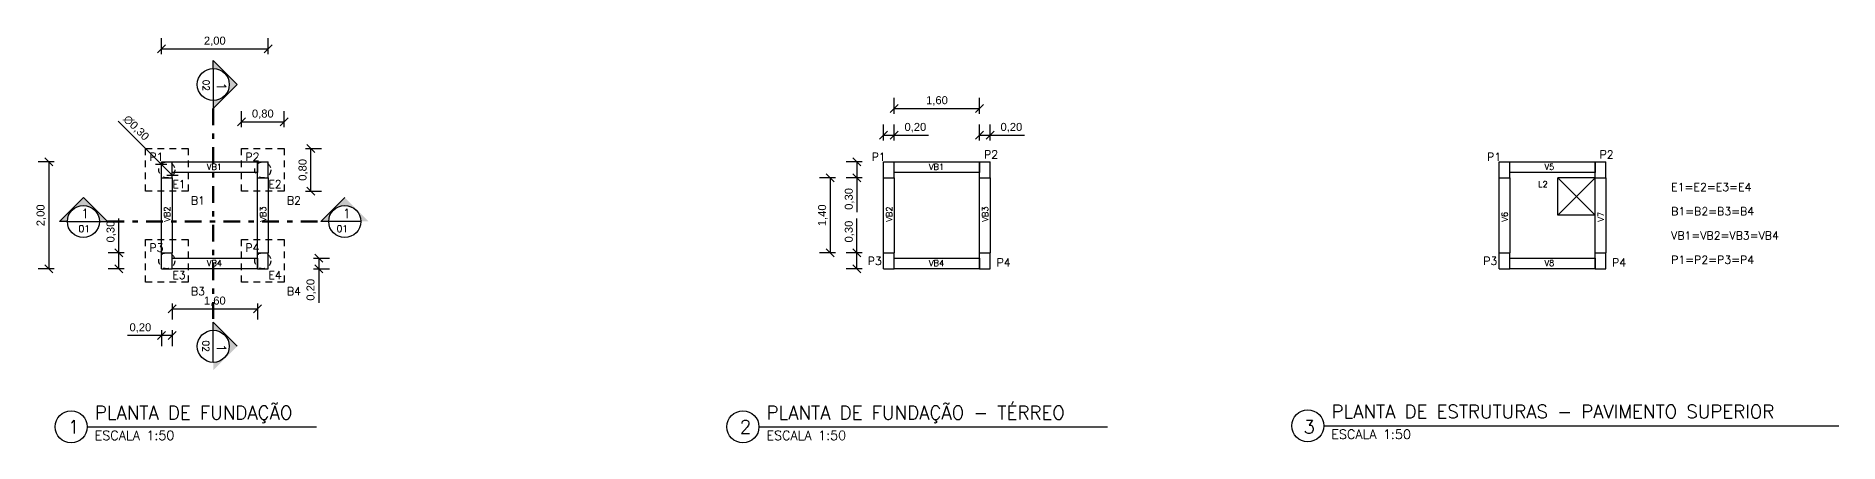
# Model space of a CAD drawing. Extents: x 0 to 7472, y -3979 to 0.
# Drawn here: x 7301.98 to 7335.77, y -3931.42 to -3923.81 of the extents above; entities that cross this region are included whole.
import ezdxf

# ---------------------------------------------------------------- set-up
doc = ezdxf.new("R2010")
doc.units = 0
for name, pattern in [('CACHE', [0.375, 0.25, -0.125]), ('DASHDOT', [1, 0.5, -0.25, 0, -0.25]), ('DASHED', [0.25, 0.125, -0.125])]:
    doc.linetypes.add(name, pattern=pattern)
doc.layers.get('0').update_dxf_attribs({"linetype": 'CONTINUOUS'})
doc.layers.get('Defpoints').update_dxf_attribs({"linetype": 'CONTINUOUS'})
doc.layers.add('Arquitetônico - Cotas', color=1, linetype='CONTINUOUS')
doc.layers.add('Símbolos - Indicação Fachada Elevação Vista', color=7, linetype='CONTINUOUS')
for name, color, linetype, lineweight in [('Arquitetônico - Esquadrias', 1, 'CONTINUOUS', 9), ('Arquitetônico - Textos', 4, 'CONTINUOUS', 5), ('Estrutural - Fundações', 6, 'CONTINUOUS', 30), ('Estrutural - Lajes', 6, 'CONTINUOUS', 30), ('Estrutural - Pilares', 6, 'CONTINUOUS', 30)]:
    doc.layers.add(name, color=color, linetype=linetype, lineweight=lineweight)
doc.styles.add('ROMANS', font='romans.shx', dxfattribs={"height": 0.3})
doc.styles.get("Standard").update_dxf_attribs({"font": 'arial.ttf', "height": 0.15})
doc.dimstyles.get("Standard").update_dxf_attribs({"dimtxt": 0.1, "dimasz": 0.15, "dimexe": 0.2, "dimexo": 0.2, "dimgap": 0.05, "dimtad": 1, "dimzin": 0, "dimtxsty": 'STANDARD', "dimblk": 'OBLIQUE', "dimcen": 0.5, "dimclrd": 256, "dimclre": 256, "dimclrt": 256, "dimadec": 0, "dimazin": 0, "dimtfac": 1, "dimtmove": 0, "dimatfit": 3, "dimfxl": 1, "dimtolj": 1, "dimtzin": 0, "dimlwd": -1, "dimarcsym": 0})

# ---------------------------------------------------------------- blocks, each defined once
blk = doc.blocks.new('_Oblique')
at = {"layer": 'Arquitetônico - Esquadrias', "color": 0, "lineweight": -2}
blk.add_line((-0.5, -0.5), (0.5, 0.5), dxfattribs=at)
blk = doc.blocks.new('*D226')
at = {"layer": 'Arquitetônico - Cotas', "lineweight": -2, "transparency": 16777216}
for p, q in [((7302.314, -3926.16), (7302.014, -3926.16)), ((7302.314, -3928.16), (7302.014, -3928.16))]:
    blk.add_line(p, q, dxfattribs=at)
at = {"layer": 'Arquitetônico - Cotas', "transparency": 16777216}
blk.add_line((7302.214, -3926.16), (7302.214, -3928.16), dxfattribs=at)
at = {"layer": 'Defpoints', "color": 0, "lineweight": -2, "transparency": 16777216}
for p in [(7304.326, -3926.16), (7302.214, -3928.16), (7304.326, -3928.16)]:
    blk.add_point(p, dxfattribs=at)
at = {"layer": 'Arquitetônico - Cotas', "transparency": 16777216, "xscale": 0.15, "yscale": 0.15, "zscale": 0.15}
for p, rotation in [((7302.214, -3926.16), 90), ((7302.214, -3928.16), 270)]:
    blk.add_blockref('_Oblique', p, dxfattribs=dict(at, rotation=rotation))
at = {"layer": 'Arquitetônico - Cotas', "lineweight": -2, "transparency": 16777216, "insert": (7302.073, -3927.16), "char_height": 0.15, "attachment_point": 5, "rotation": 90}
blk.add_mtext('\\A1;2,00', dxfattribs=at)
blk = doc.blocks.new('*D227')
at = {"layer": 'Arquitetônico - Cotas', "lineweight": -2, "transparency": 16777216}
for p, q in [((7304.326, -3924.145), (7304.326, -3923.845)), ((7306.326, -3924.145), (7306.326, -3923.845))]:
    blk.add_line(p, q, dxfattribs=at)
at = {"layer": 'Arquitetônico - Cotas', "transparency": 16777216}
blk.add_line((7304.326, -3924.045), (7306.326, -3924.045), dxfattribs=at)
at = {"layer": 'Defpoints', "color": 0, "lineweight": -2, "transparency": 16777216}
for p in [(7306.326, -3924.045), (7304.326, -3926.16), (7306.326, -3926.16)]:
    blk.add_point(p, dxfattribs=at)
at = {"layer": 'Arquitetônico - Cotas', "transparency": 16777216, "xscale": 0.15, "yscale": 0.15, "zscale": 0.15, "rotation": 180}
blk.add_blockref('_Oblique', (7304.326, -3924.045), dxfattribs=at)
at = {"layer": 'Arquitetônico - Cotas', "transparency": 16777216, "xscale": 0.15, "yscale": 0.15, "zscale": 0.15}
blk.add_blockref('_Oblique', (7306.326, -3924.045), dxfattribs=at)
at = {"layer": 'Arquitetônico - Cotas', "lineweight": -2, "transparency": 16777216, "insert": (7305.326, -3923.905), "char_height": 0.15, "attachment_point": 5}
blk.add_mtext('\\A1;2,00', dxfattribs=at)
blk = doc.blocks.new('*D253')
at = {"layer": 'Arquitetônico - Cotas', "transparency": 16777216}
for p in [(7303.517, -3925.401), (7304.532, -3926.416)]:
    blk.add_line(p, (7304.32, -3926.204), dxfattribs=at)
at = {"layer": 'Defpoints', "color": 0, "lineweight": -2, "transparency": 16777216}
for p in [(7304.32, -3926.204), (7304.532, -3926.416)]:
    blk.add_point(p, dxfattribs=at)
at = {"layer": 'Arquitetônico - Cotas', "transparency": 16777216, "xscale": 0.15, "yscale": 0.15, "zscale": 0.15}
for p, rotation in [((7304.32, -3926.204), 314.9999999998158), ((7304.532, -3926.416), 134.9999999998158)]:
    blk.add_blockref('_Oblique', p, dxfattribs=dict(at, rotation=rotation))
at = {"layer": 'Arquitetônico - Cotas', "lineweight": -2, "transparency": 16777216, "insert": (7303.848, -3925.53), "char_height": 0.15, "attachment_point": 5, "rotation": 315}
blk.add_mtext('\\A1;∅0,30', dxfattribs=at)
blk = doc.blocks.new('*D254')
at = {"layer": 'Arquitetônico - Cotas', "lineweight": -2, "transparency": 16777216}
for p, q in [((7305.826, -3925.51), (7305.826, -3925.21)), ((7306.626, -3925.51), (7306.626, -3925.21))]:
    blk.add_line(p, q, dxfattribs=at)
at = {"layer": 'Arquitetônico - Cotas', "transparency": 16777216}
blk.add_line((7305.826, -3925.41), (7306.626, -3925.41), dxfattribs=at)
at = {"layer": 'Defpoints', "color": 0, "lineweight": -2, "transparency": 16777216}
for p in [(7306.626, -3925.41), (7305.826, -3925.91), (7306.626, -3925.91)]:
    blk.add_point(p, dxfattribs=at)
at = {"layer": 'Arquitetônico - Cotas', "transparency": 16777216, "xscale": 0.15, "yscale": 0.15, "zscale": 0.15, "rotation": 180}
blk.add_blockref('_Oblique', (7305.826, -3925.41), dxfattribs=at)
at = {"layer": 'Arquitetônico - Cotas', "transparency": 16777216, "xscale": 0.15, "yscale": 0.15, "zscale": 0.15}
blk.add_blockref('_Oblique', (7306.626, -3925.41), dxfattribs=at)
at = {"layer": 'Arquitetônico - Cotas', "lineweight": -2, "transparency": 16777216, "insert": (7306.226, -3925.27), "char_height": 0.15, "attachment_point": 5}
blk.add_mtext('\\A1;0,80', dxfattribs=at)
blk = doc.blocks.new('*D255')
at = {"layer": 'Arquitetônico - Cotas', "lineweight": -2, "transparency": 16777216}
for p, q in [((7307.026, -3925.91), (7307.326, -3925.91)), ((7307.026, -3926.71), (7307.326, -3926.71))]:
    blk.add_line(p, q, dxfattribs=at)
at = {"layer": 'Arquitetônico - Cotas', "transparency": 16777216}
blk.add_line((7307.126, -3926.71), (7307.126, -3925.91), dxfattribs=at)
at = {"layer": 'Defpoints', "color": 0, "lineweight": -2, "transparency": 16777216}
for p in [(7306.626, -3925.91), (7307.126, -3925.91), (7306.626, -3926.71)]:
    blk.add_point(p, dxfattribs=at)
at = {"layer": 'Arquitetônico - Cotas', "transparency": 16777216, "xscale": 0.15, "yscale": 0.15, "zscale": 0.15}
for p, rotation in [((7307.126, -3925.91), 90), ((7307.126, -3926.71), 270)]:
    blk.add_blockref('_Oblique', p, dxfattribs=dict(at, rotation=rotation))
at = {"layer": 'Arquitetônico - Cotas', "lineweight": -2, "transparency": 16777216, "insert": (7306.985, -3926.31), "char_height": 0.15, "attachment_point": 5, "rotation": 90}
blk.add_mtext('\\A1;0,80', dxfattribs=at)
blk = doc.blocks.new('*D256')
at = {"layer": 'Arquitetônico - Cotas', "lineweight": -2, "transparency": 16777216}
for p, q in [((7304.526, -3928.81), (7304.526, -3929.11)), ((7306.126, -3928.81), (7306.126, -3929.11))]:
    blk.add_line(p, q, dxfattribs=at)
at = {"layer": 'Arquitetônico - Cotas', "transparency": 16777216}
blk.add_line((7304.526, -3928.91), (7306.126, -3928.91), dxfattribs=at)
at = {"layer": 'Defpoints', "color": 0, "lineweight": -2, "transparency": 16777216}
for p in [(7304.526, -3928.16), (7306.126, -3928.16), (7306.126, -3928.91)]:
    blk.add_point(p, dxfattribs=at)
at = {"layer": 'Arquitetônico - Cotas', "transparency": 16777216, "xscale": 0.15, "yscale": 0.15, "zscale": 0.15, "rotation": 180}
blk.add_blockref('_Oblique', (7304.526, -3928.91), dxfattribs=at)
at = {"layer": 'Arquitetônico - Cotas', "transparency": 16777216, "xscale": 0.15, "yscale": 0.15, "zscale": 0.15}
blk.add_blockref('_Oblique', (7306.126, -3928.91), dxfattribs=at)
at = {"layer": 'Arquitetônico - Cotas', "lineweight": -2, "transparency": 16777216, "insert": (7305.326, -3928.77), "char_height": 0.15, "attachment_point": 5}
blk.add_mtext('\\A1;1,60', dxfattribs=at)
blk = doc.blocks.new('*D257')
at = {"layer": 'Arquitetônico - Cotas', "lineweight": -2, "transparency": 16777216}
for p, q in [((7307.174, -3927.96), (7307.474, -3927.96)), ((7307.174, -3928.16), (7307.474, -3928.16))]:
    blk.add_line(p, q, dxfattribs=at)
at = {"layer": 'Arquitetônico - Cotas', "transparency": 16777216}
for p, q in [((7307.274, -3927.96), (7307.274, -3928.16)), ((7307.274, -3928.16), (7307.274, -3928.799))]:
    blk.add_line(p, q, dxfattribs=at)
at = {"layer": 'Defpoints', "color": 0, "lineweight": -2, "transparency": 16777216}
for p in [(7306.126, -3927.96), (7306.126, -3928.16), (7307.274, -3928.16)]:
    blk.add_point(p, dxfattribs=at)
at = {"layer": 'Arquitetônico - Cotas', "transparency": 16777216, "xscale": 0.15, "yscale": 0.15, "zscale": 0.15}
for p, rotation in [((7307.274, -3927.96), 90), ((7307.274, -3928.16), 270)]:
    blk.add_blockref('_Oblique', p, dxfattribs=dict(at, rotation=rotation))
at = {"layer": 'Arquitetônico - Cotas', "lineweight": -2, "transparency": 16777216, "insert": (7307.134, -3928.554), "char_height": 0.15, "attachment_point": 5, "rotation": 90}
blk.add_mtext('\\A1;0,20', dxfattribs=at)
blk = doc.blocks.new('*D258')
at = {"layer": 'Arquitetônico - Cotas', "transparency": 16777216}
for p, q in [((7304.326, -3929.41), (7303.687, -3929.41)), ((7304.526, -3929.41), (7304.326, -3929.41))]:
    blk.add_line(p, q, dxfattribs=at)
at = {"layer": 'Arquitetônico - Cotas', "lineweight": -2, "transparency": 16777216}
for p, q in [((7304.326, -3929.31), (7304.326, -3929.61)), ((7304.526, -3929.31), (7304.526, -3929.61))]:
    blk.add_line(p, q, dxfattribs=at)
at = {"layer": 'Defpoints', "color": 0, "lineweight": -2, "transparency": 16777216}
for p in [(7304.326, -3928.16), (7304.526, -3928.16), (7304.326, -3929.41)]:
    blk.add_point(p, dxfattribs=at)
at = {"layer": 'Arquitetônico - Cotas', "transparency": 16777216, "xscale": 0.15, "yscale": 0.15, "zscale": 0.15, "rotation": 180}
blk.add_blockref('_Oblique', (7304.326, -3929.41), dxfattribs=at)
at = {"layer": 'Arquitetônico - Cotas', "transparency": 16777216, "xscale": 0.15, "yscale": 0.15, "zscale": 0.15}
blk.add_blockref('_Oblique', (7304.526, -3929.41), dxfattribs=at)
at = {"layer": 'Arquitetônico - Cotas', "lineweight": -2, "transparency": 16777216, "insert": (7303.931, -3929.27), "char_height": 0.15, "attachment_point": 5}
blk.add_mtext('\\A1;0,20', dxfattribs=at)
blk = doc.blocks.new('*D259')
at = {"layer": 'Arquitetônico - Cotas', "transparency": 16777216}
for p, q in [((7303.526, -3927.86), (7303.526, -3927.221)), ((7303.526, -3928.16), (7303.526, -3927.86))]:
    blk.add_line(p, q, dxfattribs=at)
at = {"layer": 'Arquitetônico - Cotas', "lineweight": -2, "transparency": 16777216}
for p, q in [((7303.626, -3927.86), (7303.326, -3927.86)), ((7303.626, -3928.16), (7303.326, -3928.16))]:
    blk.add_line(p, q, dxfattribs=at)
at = {"layer": 'Defpoints', "color": 0, "lineweight": -2, "transparency": 16777216}
for p in [(7303.526, -3927.86), (7304.326, -3927.86), (7304.326, -3928.16)]:
    blk.add_point(p, dxfattribs=at)
at = {"layer": 'Arquitetônico - Cotas', "transparency": 16777216, "xscale": 0.15, "yscale": 0.15, "zscale": 0.15}
for p, rotation in [((7303.526, -3927.86), 90), ((7303.526, -3928.16), 270)]:
    blk.add_blockref('_Oblique', p, dxfattribs=dict(at, rotation=rotation))
at = {"layer": 'Arquitetônico - Cotas', "lineweight": -2, "transparency": 16777216, "insert": (7303.385, -3927.465), "char_height": 0.15, "attachment_point": 5, "rotation": 90}
blk.add_mtext('\\A1;0,30', dxfattribs=at)
blk = doc.blocks.new('*D260')
at = {"layer": 'Arquitetônico - Cotas', "lineweight": -2, "transparency": 16777216}
for p, q in [((7317.465, -3926.16), (7317.165, -3926.16)), ((7317.465, -3926.46), (7317.165, -3926.46))]:
    blk.add_line(p, q, dxfattribs=at)
at = {"layer": 'Arquitetônico - Cotas', "transparency": 16777216}
for p, q in [((7317.365, -3926.16), (7317.365, -3926.46)), ((7317.365, -3926.46), (7317.365, -3927.099))]:
    blk.add_line(p, q, dxfattribs=at)
at = {"layer": 'Defpoints', "color": 0, "lineweight": -2, "transparency": 16777216}
for p in [(7317.865, -3926.16), (7317.365, -3926.46), (7317.865, -3926.46)]:
    blk.add_point(p, dxfattribs=at)
at = {"layer": 'Arquitetônico - Cotas', "transparency": 16777216, "xscale": 0.15, "yscale": 0.15, "zscale": 0.15}
for p, rotation in [((7317.365, -3926.16), 90), ((7317.365, -3926.46), 270)]:
    blk.add_blockref('_Oblique', p, dxfattribs=dict(at, rotation=rotation))
at = {"layer": 'Arquitetônico - Cotas', "lineweight": -2, "transparency": 16777216, "insert": (7317.225, -3926.854), "char_height": 0.15, "attachment_point": 5, "rotation": 90}
blk.add_mtext('\\A1;0,30', dxfattribs=at)
blk = doc.blocks.new('*D261')
at = {"layer": 'Arquitetônico - Cotas', "lineweight": -2, "transparency": 16777216}
for p, q in [((7316.965, -3926.46), (7316.665, -3926.46)), ((7316.965, -3927.86), (7316.665, -3927.86))]:
    blk.add_line(p, q, dxfattribs=at)
at = {"layer": 'Arquitetônico - Cotas', "transparency": 16777216}
blk.add_line((7316.865, -3926.46), (7316.865, -3927.86), dxfattribs=at)
at = {"layer": 'Defpoints', "color": 0, "lineweight": -2, "transparency": 16777216}
for p in [(7317.865, -3926.46), (7316.865, -3927.86), (7317.865, -3927.86)]:
    blk.add_point(p, dxfattribs=at)
at = {"layer": 'Arquitetônico - Cotas', "transparency": 16777216, "xscale": 0.15, "yscale": 0.15, "zscale": 0.15}
for p, rotation in [((7316.865, -3926.46), 90), ((7316.865, -3927.86), 270)]:
    blk.add_blockref('_Oblique', p, dxfattribs=dict(at, rotation=rotation))
at = {"layer": 'Arquitetônico - Cotas', "lineweight": -2, "transparency": 16777216, "insert": (7316.725, -3927.16), "char_height": 0.15, "attachment_point": 5, "rotation": 90}
blk.add_mtext('\\A1;1,40', dxfattribs=at)
blk = doc.blocks.new('*D262')
at = {"layer": 'Arquitetônico - Cotas', "transparency": 16777216}
for p, q in [((7317.365, -3927.86), (7317.365, -3927.221)), ((7317.365, -3928.16), (7317.365, -3927.86))]:
    blk.add_line(p, q, dxfattribs=at)
at = {"layer": 'Arquitetônico - Cotas', "lineweight": -2, "transparency": 16777216}
for p, q in [((7317.465, -3927.86), (7317.165, -3927.86)), ((7317.465, -3928.16), (7317.165, -3928.16))]:
    blk.add_line(p, q, dxfattribs=at)
at = {"layer": 'Defpoints', "color": 0, "lineweight": -2, "transparency": 16777216}
for p in [(7317.365, -3927.86), (7317.865, -3927.86), (7317.865, -3928.16)]:
    blk.add_point(p, dxfattribs=at)
at = {"layer": 'Arquitetônico - Cotas', "transparency": 16777216, "xscale": 0.15, "yscale": 0.15, "zscale": 0.15}
for p, rotation in [((7317.365, -3927.86), 90), ((7317.365, -3928.16), 270)]:
    blk.add_blockref('_Oblique', p, dxfattribs=dict(at, rotation=rotation))
at = {"layer": 'Arquitetônico - Cotas', "lineweight": -2, "transparency": 16777216, "insert": (7317.225, -3927.465), "char_height": 0.15, "attachment_point": 5, "rotation": 90}
blk.add_mtext('\\A1;0,30', dxfattribs=at)
blk = doc.blocks.new('*D263')
at = {"layer": 'Arquitetônico - Cotas', "lineweight": -2, "transparency": 16777216}
for p, q in [((7317.865, -3925.76), (7317.865, -3925.46)), ((7318.065, -3925.76), (7318.065, -3925.46))]:
    blk.add_line(p, q, dxfattribs=at)
at = {"layer": 'Arquitetônico - Cotas', "transparency": 16777216}
for p, q in [((7317.865, -3925.66), (7318.065, -3925.66)), ((7318.065, -3925.66), (7318.704, -3925.66))]:
    blk.add_line(p, q, dxfattribs=at)
at = {"layer": 'Defpoints', "color": 0, "lineweight": -2, "transparency": 16777216}
for p in [(7318.065, -3925.66), (7317.865, -3926.16), (7318.065, -3926.16)]:
    blk.add_point(p, dxfattribs=at)
at = {"layer": 'Arquitetônico - Cotas', "transparency": 16777216, "xscale": 0.15, "yscale": 0.15, "zscale": 0.15, "rotation": 180}
blk.add_blockref('_Oblique', (7317.865, -3925.66), dxfattribs=at)
at = {"layer": 'Arquitetônico - Cotas', "transparency": 16777216, "xscale": 0.15, "yscale": 0.15, "zscale": 0.15}
blk.add_blockref('_Oblique', (7318.065, -3925.66), dxfattribs=at)
at = {"layer": 'Arquitetônico - Cotas', "lineweight": -2, "transparency": 16777216, "insert": (7318.46, -3925.52), "char_height": 0.15, "attachment_point": 5}
blk.add_mtext('\\A1;0,20', dxfattribs=at)
blk = doc.blocks.new('*D264')
at = {"layer": 'Arquitetônico - Cotas', "lineweight": -2, "transparency": 16777216}
for p, q in [((7318.065, -3925.26), (7318.065, -3924.96)), ((7319.665, -3925.26), (7319.665, -3924.96))]:
    blk.add_line(p, q, dxfattribs=at)
at = {"layer": 'Arquitetônico - Cotas', "transparency": 16777216}
blk.add_line((7318.065, -3925.16), (7319.665, -3925.16), dxfattribs=at)
at = {"layer": 'Defpoints', "color": 0, "lineweight": -2, "transparency": 16777216}
for p in [(7319.665, -3925.16), (7318.065, -3926.16), (7319.665, -3926.16)]:
    blk.add_point(p, dxfattribs=at)
at = {"layer": 'Arquitetônico - Cotas', "transparency": 16777216, "xscale": 0.15, "yscale": 0.15, "zscale": 0.15, "rotation": 180}
blk.add_blockref('_Oblique', (7318.065, -3925.16), dxfattribs=at)
at = {"layer": 'Arquitetônico - Cotas', "transparency": 16777216, "xscale": 0.15, "yscale": 0.15, "zscale": 0.15}
blk.add_blockref('_Oblique', (7319.665, -3925.16), dxfattribs=at)
at = {"layer": 'Arquitetônico - Cotas', "lineweight": -2, "transparency": 16777216, "insert": (7318.865, -3925.02), "char_height": 0.15, "attachment_point": 5}
blk.add_mtext('\\A1;1,60', dxfattribs=at)
blk = doc.blocks.new('*D265')
at = {"layer": 'Arquitetônico - Cotas', "lineweight": -2, "transparency": 16777216}
for p, q in [((7319.665, -3925.76), (7319.665, -3925.46)), ((7319.865, -3925.76), (7319.865, -3925.46))]:
    blk.add_line(p, q, dxfattribs=at)
at = {"layer": 'Arquitetônico - Cotas', "transparency": 16777216}
for p, q in [((7319.665, -3925.66), (7319.865, -3925.66)), ((7319.865, -3925.66), (7320.504, -3925.66))]:
    blk.add_line(p, q, dxfattribs=at)
at = {"layer": 'Defpoints', "color": 0, "lineweight": -2, "transparency": 16777216}
for p in [(7319.865, -3925.66), (7319.665, -3926.16), (7319.865, -3926.16)]:
    blk.add_point(p, dxfattribs=at)
at = {"layer": 'Arquitetônico - Cotas', "transparency": 16777216, "xscale": 0.15, "yscale": 0.15, "zscale": 0.15, "rotation": 180}
blk.add_blockref('_Oblique', (7319.665, -3925.66), dxfattribs=at)
at = {"layer": 'Arquitetônico - Cotas', "transparency": 16777216, "xscale": 0.15, "yscale": 0.15, "zscale": 0.15}
blk.add_blockref('_Oblique', (7319.865, -3925.66), dxfattribs=at)
at = {"layer": 'Arquitetônico - Cotas', "lineweight": -2, "transparency": 16777216, "insert": (7320.26, -3925.52), "char_height": 0.15, "attachment_point": 5}
blk.add_mtext('\\A1;0,20', dxfattribs=at)

msp = doc.modelspace()

# ---------------------------------------------------------------- hatches: boundary and pattern name
at = {"lineweight": -2}
h = msp.add_hatch(color=256, dxfattribs=at)
h.dxf.hatch_style = 1
h.paths.add_polyline_path([(7305.748, -3924.712), (7305.298, -3924.262), (7305.298, -3924.412, -1), (7305.298, -3925.012), (7305.298, -3925.162)])
h = msp.add_hatch(color=256, dxfattribs=at)
h.dxf.hatch_style = 1
h.paths.add_polyline_path([(7302.862, -3926.826), (7302.412, -3927.276), (7302.562, -3927.276, -1), (7303.162, -3927.276), (7303.312, -3927.276)])
h = msp.add_hatch(color=256, dxfattribs=at)
h.dxf.hatch_style = 1
h.paths.add_polyline_path([(7307.762, -3926.826), (7308.212, -3927.276), (7308.062, -3927.276, 1), (7307.462, -3927.276), (7307.312, -3927.276)])
h = msp.add_hatch(color=256, dxfattribs=at)
h.dxf.hatch_style = 1
h.paths.add_polyline_path([(7305.748, -3929.612), (7305.298, -3930.062), (7305.298, -3929.912, 1), (7305.298, -3929.312), (7305.298, -3929.162)])

# ---------------------------------------------------------------- linework, layer by layer
for p, q in [((7305.298, -3924.412), (7305.298, -3924.262)), ((7305.298, -3924.262), (7305.748, -3924.712)), ((7305.298, -3924.412), (7305.298, -3925.162)), ((7305.298, -3925.162), (7305.748, -3924.712)), ((7302.412, -3927.276), (7302.862, -3926.826)), ((7303.312, -3927.276), (7302.862, -3926.826)), ((7307.312, -3927.276), (7307.762, -3926.826)), ((7302.562, -3927.276), (7302.412, -3927.276)), ((7302.562, -3927.276), (7303.312, -3927.276)), ((7308.062, -3927.276), (7307.312, -3927.276)), ((7305.298, -3929.912), (7305.298, -3929.162)), ((7305.298, -3929.162), (7305.748, -3929.612)), ((7302.933, -3931.119), (7307.234, -3931.119)), ((7315.527, -3931.119), (7322.06, -3931.119)), ((7326.116, -3931.1), (7335.774, -3931.1))]:
    msp.add_line(p, q, dxfattribs=at)
for centre in [(7305.298, -3924.712), (7302.862, -3927.276), (7307.762, -3927.276), (7305.298, -3929.612), (7302.633, -3931.119), (7315.227, -3931.119), (7325.816, -3931.1)]:
    msp.add_circle(centre, 0.3, dxfattribs=at)
at = {"layer": 'Estrutural - Fundações', "linetype": 'CACHE', "ltscale": 0.5}
for p, q in [((7304.026, -3925.91), (7304.826, -3925.91)), ((7304.026, -3926.71), (7304.026, -3925.91)), ((7304.826, -3925.91), (7304.826, -3926.71)), ((7305.826, -3925.91), (7306.626, -3925.91)), ((7305.826, -3926.71), (7305.826, -3925.91)), ((7306.626, -3925.91), (7306.626, -3926.71)), ((7304.826, -3926.71), (7304.026, -3926.71)), ((7306.626, -3926.71), (7305.826, -3926.71)), ((7304.026, -3927.61), (7304.826, -3927.61)), ((7304.026, -3928.41), (7304.026, -3927.61)), ((7304.826, -3927.61), (7304.826, -3928.41)), ((7305.826, -3927.61), (7306.626, -3927.61)), ((7305.826, -3928.41), (7305.826, -3927.61)), ((7306.626, -3927.61), (7306.626, -3928.41)), ((7304.826, -3928.41), (7304.026, -3928.41)), ((7306.626, -3928.41), (7305.826, -3928.41))]:
    msp.add_line(p, q, dxfattribs=at)
at = {"layer": 'Estrutural - Fundações', "lineweight": -2}
for p, q in [((7304.526, -3926.16), (7306.126, -3926.16)), ((7304.526, -3926.36), (7304.526, -3926.16)), ((7306.126, -3926.36), (7304.526, -3926.36)), ((7306.126, -3926.16), (7306.126, -3926.36)), ((7318.065, -3926.16), (7319.665, -3926.16)), ((7318.065, -3926.36), (7318.065, -3926.16)), ((7319.665, -3926.36), (7318.065, -3926.36)), ((7319.665, -3926.16), (7319.665, -3926.36)), ((7329.605, -3926.16), (7331.205, -3926.16)), ((7329.605, -3926.36), (7329.605, -3926.16)), ((7331.205, -3926.36), (7329.605, -3926.36)), ((7331.205, -3926.16), (7331.205, -3926.36)), ((7304.326, -3927.86), (7304.326, -3926.46)), ((7304.326, -3926.46), (7304.526, -3926.46)), ((7304.526, -3926.46), (7304.526, -3927.86)), ((7306.126, -3927.86), (7306.126, -3926.46)), ((7306.126, -3926.46), (7306.326, -3926.46)), ((7306.326, -3926.46), (7306.326, -3927.86)), ((7317.865, -3927.86), (7317.865, -3926.46)), ((7317.865, -3926.46), (7318.065, -3926.46)), ((7318.065, -3926.46), (7318.065, -3927.86)), ((7319.665, -3927.86), (7319.665, -3926.46)), ((7319.665, -3926.46), (7319.865, -3926.46)), ((7319.865, -3926.46), (7319.865, -3927.86)), ((7329.405, -3927.86), (7329.405, -3926.46)), ((7329.405, -3926.46), (7329.605, -3926.46)), ((7329.605, -3926.46), (7329.605, -3927.86)), ((7331.205, -3927.86), (7331.205, -3926.46)), ((7331.205, -3926.46), (7331.405, -3926.46)), ((7331.405, -3926.46), (7331.405, -3927.86)), ((7304.326, -3927.86), (7304.526, -3927.86)), ((7304.526, -3927.96), (7306.126, -3927.96)), ((7304.526, -3928.16), (7304.526, -3927.96)), ((7306.126, -3927.86), (7306.326, -3927.86)), ((7306.126, -3927.96), (7306.126, -3928.16)), ((7317.865, -3927.86), (7318.065, -3927.86)), ((7318.065, -3927.96), (7319.665, -3927.96)), ((7318.065, -3928.16), (7318.065, -3927.96)), ((7319.665, -3927.86), (7319.865, -3927.86)), ((7319.665, -3927.96), (7319.665, -3928.16)), ((7329.405, -3927.86), (7329.605, -3927.86)), ((7329.605, -3927.96), (7331.205, -3927.96)), ((7329.605, -3928.16), (7329.605, -3927.96)), ((7331.205, -3927.86), (7331.405, -3927.86)), ((7331.205, -3927.96), (7331.205, -3928.16)), ((7306.126, -3928.16), (7304.526, -3928.16)), ((7319.665, -3928.16), (7318.065, -3928.16)), ((7331.205, -3928.16), (7329.605, -3928.16))]:
    msp.add_line(p, q, dxfattribs=at)
at = {"layer": 'Estrutural - Fundações', "linetype": 'DASHED', "ltscale": 0.5}
for centre in [(7304.426, -3926.31), (7306.226, -3926.31), (7304.426, -3928.01), (7306.226, -3928.01)]:
    msp.add_circle(centre, 0.15, dxfattribs=at)
at = {"layer": 'Estrutural - Lajes', "lineweight": -2}
for p, q in [((7330.505, -3927.16), (7330.505, -3926.46)), ((7331.205, -3926.46), (7330.505, -3926.46)), ((7330.505, -3926.46), (7331.205, -3927.16)), ((7330.505, -3927.16), (7331.205, -3926.46)), ((7331.205, -3927.16), (7330.505, -3927.16))]:
    msp.add_line(p, q, dxfattribs=at)
at = {"layer": 'Estrutural - Pilares', "lineweight": -2}
for p, q in [((7304.326, -3926.46), (7304.326, -3926.16)), ((7304.326, -3926.16), (7304.526, -3926.16)), ((7304.526, -3926.46), (7304.526, -3926.16)), ((7306.126, -3926.46), (7306.126, -3926.16)), ((7306.126, -3926.16), (7306.326, -3926.16)), ((7306.326, -3926.46), (7306.326, -3926.16)), ((7317.865, -3926.46), (7317.865, -3926.16)), ((7317.865, -3926.16), (7318.065, -3926.16)), ((7318.065, -3926.46), (7318.065, -3926.16)), ((7319.665, -3926.46), (7319.665, -3926.16)), ((7319.665, -3926.16), (7319.865, -3926.16)), ((7319.865, -3926.46), (7319.865, -3926.16)), ((7329.405, -3926.46), (7329.405, -3926.16)), ((7329.405, -3926.16), (7329.605, -3926.16)), ((7329.605, -3926.46), (7329.605, -3926.16)), ((7331.205, -3926.46), (7331.205, -3926.16)), ((7331.205, -3926.16), (7331.405, -3926.16)), ((7331.405, -3926.46), (7331.405, -3926.16)), ((7304.326, -3926.46), (7304.526, -3926.46)), ((7306.126, -3926.46), (7306.326, -3926.46)), ((7317.865, -3926.46), (7318.065, -3926.46)), ((7319.665, -3926.46), (7319.865, -3926.46)), ((7329.405, -3926.46), (7329.605, -3926.46)), ((7331.205, -3926.46), (7331.405, -3926.46)), ((7304.326, -3928.16), (7304.326, -3927.86)), ((7304.326, -3927.86), (7304.526, -3927.86)), ((7304.526, -3928.16), (7304.526, -3927.86)), ((7306.126, -3928.16), (7306.126, -3927.86)), ((7306.126, -3927.86), (7306.326, -3927.86)), ((7306.326, -3928.16), (7306.326, -3927.86)), ((7317.865, -3928.16), (7317.865, -3927.86)), ((7317.865, -3927.86), (7318.065, -3927.86)), ((7318.065, -3928.16), (7318.065, -3927.86)), ((7319.665, -3928.16), (7319.665, -3927.86)), ((7319.665, -3927.86), (7319.865, -3927.86)), ((7319.865, -3928.16), (7319.865, -3927.86)), ((7329.405, -3928.16), (7329.405, -3927.86)), ((7329.405, -3927.86), (7329.605, -3927.86)), ((7329.605, -3928.16), (7329.605, -3927.86)), ((7331.205, -3928.16), (7331.205, -3927.86)), ((7331.205, -3927.86), (7331.405, -3927.86)), ((7331.405, -3928.16), (7331.405, -3927.86)), ((7304.326, -3928.16), (7304.526, -3928.16)), ((7306.126, -3928.16), (7306.326, -3928.16)), ((7317.865, -3928.16), (7318.065, -3928.16)), ((7319.665, -3928.16), (7319.865, -3928.16)), ((7329.405, -3928.16), (7329.605, -3928.16)), ((7331.205, -3928.16), (7331.405, -3928.16))]:
    msp.add_line(p, q, dxfattribs=at)
at = {"layer": 'Símbolos - Indicação Fachada Elevação Vista', "linetype": 'DASHDOT', "lineweight": 50, "ltscale": 0.625}
for p, q in [((7305.298, -3925.162), (7305.298, -3929.162)), ((7303.312, -3927.276), (7307.312, -3927.276))]:
    msp.add_line(p, q, dxfattribs=at)

# ---------------------------------------------------------------- texts
at = {"lineweight": -2, "rotation": 270, "style": 'ROMANS'}
for s, heights, insert, char_height, attachment_point in [('02', [-0.125], (7305.226, -3924.621), 0.125, 1), ('1', [-0.175], (7305.536, -3924.672), 0.175, 1), ('02', [-0.125], (7305.223, -3929.717), 0.125, 3), ('1', [-0.175], (7305.536, -3929.572), 0.175, 1)]:
    msp.add_mtext_dynamic_manual_height_columns(s, width=1.2, gutter_width=750, heights=heights, dxfattribs=dict(at, insert=insert, char_height=char_height, attachment_point=attachment_point))
at = {"lineweight": -2, "style": 'ROMANS'}
for s, width, heights, insert, char_height, attachment_point in [('1', 1.2, [-0.175], (7302.822, -3927.038), 0.175, 1), ('1', 1.2, [-0.175], (7307.722, -3927.038), 0.175, 1), ('01', 1.2, [-0.125], (7302.771, -3927.348), 0.125, 1), ('01', 1.2, [-0.125], (7307.823, -3927.348), 0.125, 3), ('PLANTA DE FUNDAÇÃO', 7.57034, [-0.381], (7303.075, -3930.729), 0.25, 1), ('PLANTA DE FUNDAÇÃO - TÉRREO', 7.57034, [-0.381], (7315.669, -3930.729), 0.25, 1), ('PLANTA DE ESTRUTURAS - PAVIMENTO SUPERIOR', 9.51986, [-0.25], (7326.259, -3930.709), 0.25, 1), ('1', 0.39382, [-0.25], (7302.574, -3930.995), 0.25, 1), ('2', 0.39382, [-0.25], (7315.168, -3930.995), 0.25, 1), ('3', 0.39382, [-0.25], (7325.736, -3930.995), 0.25, 1), ('ESCALA 1:50', 7.57034, [0.25], (7326.259, -3931.346), 0.175, 7), ('ESCALA 1:50', 7.57034, [0.25], (7303.075, -3931.366), 0.175, 7), ('ESCALA 1:50', 7.57034, [0.25], (7315.669, -3931.366), 0.175, 7)]:
    msp.add_mtext_dynamic_manual_height_columns(s, width=width, gutter_width=750, heights=heights, dxfattribs=dict(at, insert=insert, char_height=char_height, attachment_point=attachment_point))
at = {"layer": 'Arquitetônico - Textos', "style": 'ROMANS'}
for s, insert, char_height, width, attachment_point in [('P1', (7304.1, -3925.991), 0.15, 6.19336, 1), ('P2', (7305.9, -3925.991), 0.15, 6.19336, 1), ('P1', (7317.64, -3925.991), 0.15, 6.19336, 1), ('P2', (7319.747, -3925.947), 0.15, 6.19336, 1), ('P1', (7329.179, -3925.991), 0.15, 6.19336, 1), ('P2', (7331.287, -3925.947), 0.15, 6.19336, 1), ('VB1', (7305.175, -3926.197), 0.1125, 4.64502, 1), ('VB1', (7318.715, -3926.197), 0.1125, 4.64502, 1), ('V5', (7330.254, -3926.197), 0.1125, 4.64502, 1), ('E1', (7304.78, -3926.503), 0.15, 6.19336, 3), ('E2', (7306.58, -3926.503), 0.15, 6.19336, 3), ('L2', (7330.136, -3926.524), 0.1125, 4.64502, 1), ('E1=E2=E3=E4', (7332.629, -3926.556), 0.15, 6.19336, 1), ('B1', (7304.878, -3926.958), 0.15, 6.19336, 7), ('B2', (7306.678, -3926.958), 0.15, 6.19336, 7), ('B1=B2=B3=B4', (7332.629, -3927.01), 0.15, 6.19336, 1), ('VB1=VB2=VB3=VB4', (7332.629, -3927.464), 0.15, 6.19336, 1), ('P3', (7304.1, -3927.691), 0.15, 6.19336, 1), ('P4', (7305.9, -3927.691), 0.15, 6.19336, 1), ('VB4', (7305.175, -3927.997), 0.1125, 4.64502, 1), ('P3', (7317.566, -3927.94), 0.15, 6.19336, 1), ('VB4', (7318.715, -3927.997), 0.1125, 4.64502, 1), ('P4', (7319.982, -3927.969), 0.15, 6.19336, 1), ('P3', (7329.106, -3927.94), 0.15, 6.19336, 1), ('V8', (7330.254, -3927.997), 0.1125, 4.64502, 1), ('P4', (7331.521, -3927.969), 0.15, 6.19336, 1), ('P1=P2=P3=P4', (7332.629, -3927.918), 0.15, 6.19336, 1), ('E3', (7304.78, -3928.203), 0.15, 6.19336, 3), ('E4', (7306.58, -3928.203), 0.15, 6.19336, 3), ('B3', (7304.878, -3928.658), 0.15, 6.19336, 7), ('B4', (7306.678, -3928.658), 0.15, 6.19336, 7)]:
    msp.add_mtext(s, dxfattribs=dict(at, insert=insert, char_height=char_height, width=width, attachment_point=attachment_point))
at = {"layer": 'Arquitetônico - Textos', "char_height": 0.1125, "width": 4.64502, "attachment_point": 1, "rotation": 90, "style": 'ROMANS'}
for s, insert in [('VB2', (7304.374, -3927.28)), ('VB3', (7306.174, -3927.28)), ('VB2', (7317.913, -3927.28)), ('VB3', (7319.713, -3927.28)), ('V6', (7329.452, -3927.28)), ('V7', (7331.252, -3927.28))]:
    msp.add_mtext(s, dxfattribs=dict(at, insert=insert))

# ---------------------------------------------------------------- dimensions: what is measured, and where the dimension line sits
at = {"layer": 'Arquitetônico - Cotas', "lineweight": -2}
for base, p1, p2, picture, middle in [((7306.326, -3924.045), (7304.326, -3926.16), (7306.326, -3926.16), '*D227', (7305.326, -3923.905)), ((7319.665, -3925.16), (7318.065, -3926.16), (7319.665, -3926.16), '*D264', (7318.865, -3925.02)), ((7306.626, -3925.41), (7305.826, -3925.91), (7306.626, -3925.91), '*D254', (7306.226, -3925.27)), ((7318.065, -3925.66), (7317.865, -3926.16), (7318.065, -3926.16), '*D263', (7318.46, -3925.52)), ((7319.865, -3925.66), (7319.665, -3926.16), (7319.865, -3926.16), '*D265', (7320.26, -3925.52)), ((7304.326, -3929.41), (7304.526, -3928.16), (7304.326, -3928.16), '*D258', (7303.931, -3929.27)), ((7306.126, -3928.91), (7304.526, -3928.16), (7306.126, -3928.16), '*D256', (7305.326, -3928.77))]:
    dim = msp.add_linear_dim(base=base, p1=p1, p2=p2, dimstyle='STANDARD', dxfattribs=at)
    dim.commit()
    dim.dimension.update_dxf_attribs({"geometry": picture, "text_midpoint": middle})
dim = msp.add_diameter_dim_2p(p1=(7304.532, -3926.416), p2=(7304.32, -3926.204), dimstyle='STANDARD', dxfattribs=at)
dim.commit()
dim.dimension.update_dxf_attribs({"geometry": '*D253', "text_midpoint": (7303.747, -3925.631), "dimtype": 163})
for base, p1, p2, picture, middle in [((7302.214, -3928.16), (7304.326, -3926.16), (7304.326, -3928.16), '*D226', (7302.073, -3927.16)), ((7307.126, -3925.91), (7306.626, -3926.71), (7306.626, -3925.91), '*D255', (7306.985, -3926.31)), ((7317.365, -3926.46), (7317.865, -3926.16), (7317.865, -3926.46), '*D260', (7317.225, -3926.854)), ((7316.865, -3927.86), (7317.865, -3926.46), (7317.865, -3927.86), '*D261', (7316.725, -3927.16)), ((7303.526, -3927.86), (7304.326, -3928.16), (7304.326, -3927.86), '*D259', (7303.385, -3927.465)), ((7317.365, -3927.86), (7317.865, -3928.16), (7317.865, -3927.86), '*D262', (7317.225, -3927.465)), ((7307.274, -3928.16), (7306.126, -3927.96), (7306.126, -3928.16), '*D257', (7307.134, -3928.554))]:
    dim = msp.add_linear_dim(base=base, p1=p1, p2=p2, angle=90, dimstyle='STANDARD', dxfattribs=at)
    dim.commit()
    dim.dimension.update_dxf_attribs({"geometry": picture, "text_midpoint": middle})

doc.saveas('drawing.dxf')
